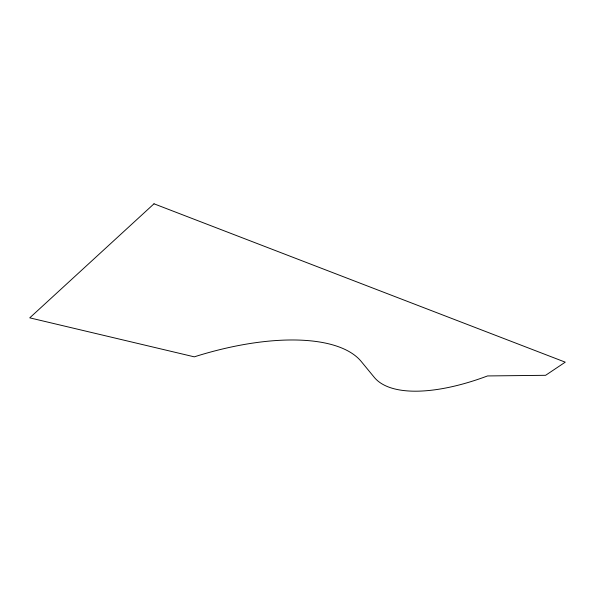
<?xml version="1.0" encoding="UTF-8"?>
<svg xmlns="http://www.w3.org/2000/svg" width="595" height="595" viewBox="0 0 595 595"><rect width="100%" height="100%" fill="white"/><g stroke="black" fill="none" stroke-linecap="round" stroke-linejoin="round"><path stroke-width="0.89" d="M154.008 203.802L29.75 317.849L194.29 356.844A175.518 72.627 -20.1 0 1 361.232 361.485L374.344 377.431A143.142 58.965 -27.7 0 0 487.543 375.943L545.622 375.304L565.25 362.162L154.008 203.802"/></g></svg>
